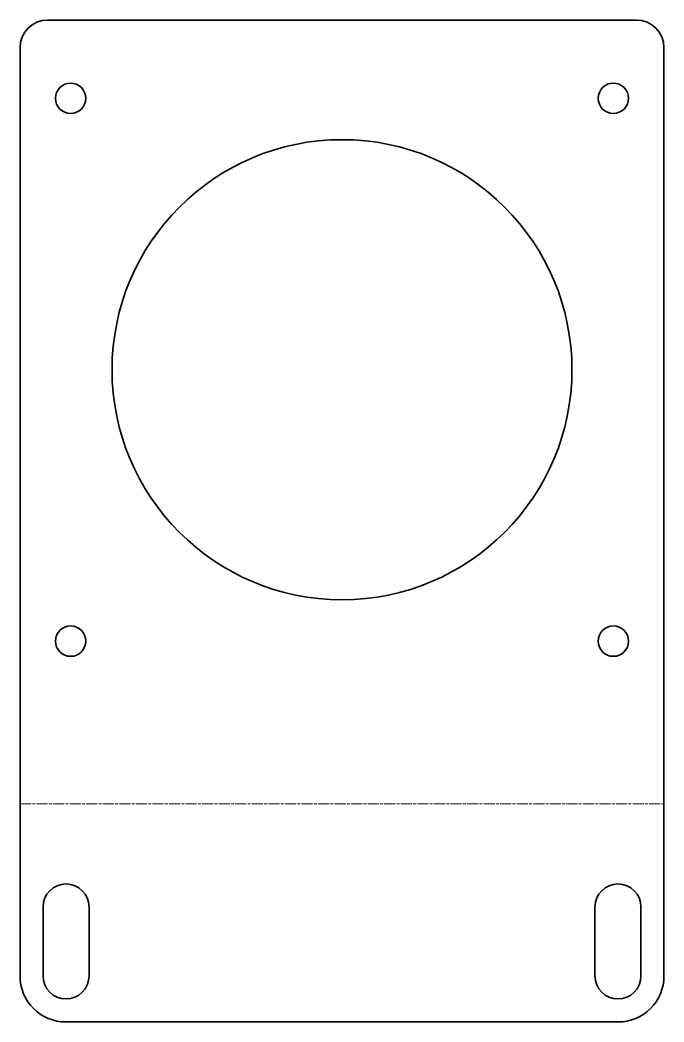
# Model space of a CAD drawing. Header units: inches. Extents: x 0 to 140, y 0 to 218.
import ezdxf

# ---------------------------------------------------------------- set-up
doc = ezdxf.new("R2010")
doc.units = ezdxf.units.IN
doc.header["$MEASUREMENT"] = 0
doc.linetypes.add('Chain', pattern=[13.68, 9.12, -1.14, 2.28, -1.14])
doc.layers.add('SIMUMAK Bend Centerline (ISO)', color=7, linetype='Chain', lineweight=9)
doc.layers.add('SIMUMAK Visible (ISO)', color=7, linetype='Continuous', lineweight=35)

# ---------------------------------------------------------------- blocks, each defined once
blk = doc.blocks.new('AMB-03-SPCMT01_Sheet_AMB-03-SPCMT01 (desplegada)')
at = {"layer": 'SIMUMAK Bend Centerline (ISO)', "ltscale": 0.263158}
blk.add_line((-70, -61.5), (70, -61.5), dxfattribs=at)
at = {"layer": 'SIMUMAK Visible (ISO)'}
for p, q in [((64, 108.89), (-64, 108.89)), ((-70, -98.89), (-70, 102.89)), ((70, -98.89), (70, 102.89)), ((-65, -98.89), (-65, -83.89)), ((-55, -83.89), (-55, -98.89)), ((55, -98.89), (55, -83.89)), ((65, -83.89), (65, -98.89)), ((-60, -108.89), (60, -108.89))]:
    blk.add_line(p, q, dxfattribs=at)
for centre, radius in [((-59, 91.89), 3.3), ((59, 91.89), 3.3), ((0, 32.89), 50), ((-59, -26.11), 3.3), ((59, -26.11), 3.3)]:
    blk.add_circle(centre, radius, dxfattribs=at)
at = {"layer": 'SIMUMAK Visible (ISO)', "extrusion": (0, 0, -1)}
for centre, radius, start, end in [((64, 102.89), 6, 360, 90), ((-64, 102.89), 6, 90, 180), ((60, -83.89), 5, 0, 180), ((-60, -83.89), 5, 0, 180), ((60, -98.89), 10, 270, 0), ((60, -98.89), 5, 180, 0), ((-60, -98.89), 5, 180, 0), ((-60, -98.89), 10, 180, 270)]:
    blk.add_arc(centre, radius, start, end, dxfattribs=at)

msp = doc.modelspace()

# ---------------------------------------------------------------- block references
msp.add_blockref('AMB-03-SPCMT01_Sheet_AMB-03-SPCMT01 (desplegada)', (70, 108.89))

doc.saveas('drawing.dxf')
